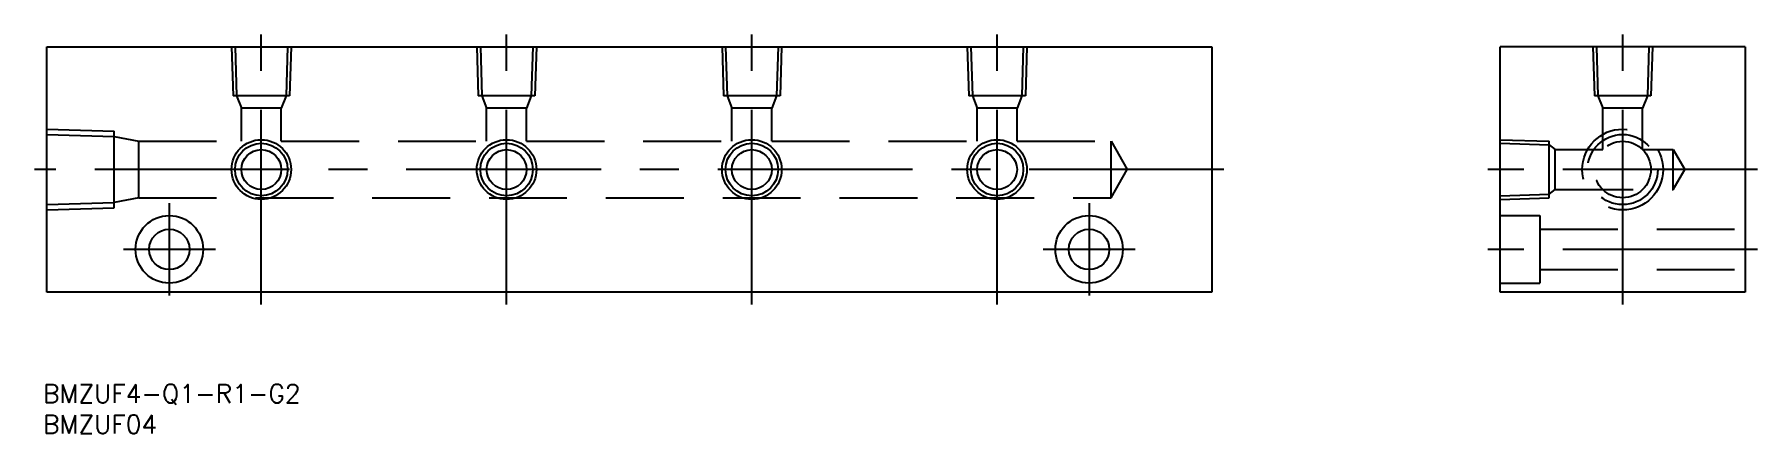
# Model space of a CAD drawing. Extents: x -2 to 279, y -23 to 42.
import ezdxf

# ---------------------------------------------------------------- set-up
doc = ezdxf.new("R2010")
doc.units = 0
doc.linetypes.add('CENTER', pattern=[50.8, 31.75, -6.35, 6.35, -6.35])
doc.linetypes.add('DASHED', pattern=[19.05, 12.7, -6.35])
doc.layers.get('0').update_dxf_attribs({"linetype": 'CONTINUOUS'})
doc.layers.add('CENTER', color=1, linetype='CONTINUOUS')
doc.styles.get("Standard").update_dxf_attribs({"font": 'txt.shx', "height": 3, "bigfont": 'bigfont.shx'})

# ---------------------------------------------------------------- blocks, each defined once
blk = doc.blocks.new('*U2')
at = {"color": 7, "linetype": 'CONTINUOUS'}
blk.add_text('BMZUF4-Q1-R1-G2', height=3, dxfattribs=at).set_placement((-0.625, -18))
blk = doc.blocks.new('*U3')
at = {"color": 7, "linetype": 'CONTINUOUS'}
blk.add_text('BMZUF04', height=3, dxfattribs=at).set_placement((-0.625, -23))

msp = doc.modelspace()

# ---------------------------------------------------------------- linework, layer by layer
at = {"color": 7, "linetype": 'CONTINUOUS'}
for p, q in [((0, 40), (190, 40)), ((0, 0), (0, 40)), ((190, 40), (190, 0)), ((277.03, 40), (237.03, 40)), ((237.03, 0), (237.03, 40)), ((277.03, 40), (277.03, 0)), ((190, 0), (0, 0)), ((277.03, 0), (237.03, 0))]:
    msp.add_line(p, q, dxfattribs=at)
at = {"color": 3, "linetype": 'DASHED'}
for p, q in [((30.14, 40), (30.39, 32)), ((30.72, 40), (30.97, 32)), ((39.28, 40), (39.03, 32)), ((39.86, 40), (39.61, 32)), ((70.14, 40), (70.39, 32)), ((70.72, 40), (70.97, 32)), ((79.28, 40), (79.03, 32)), ((79.86, 40), (79.61, 32)), ((110.14, 40), (110.39, 32)), ((110.72, 40), (110.97, 32)), ((119.28, 40), (119.03, 32)), ((119.86, 40), (119.61, 32)), ((150.14, 40), (150.39, 32)), ((150.72, 40), (150.97, 32)), ((159.28, 40), (159.03, 32)), ((159.86, 40), (159.61, 32)), ((252.16, 40), (252.41, 32)), ((252.74, 40), (252.99, 32)), ((261.31, 40), (261.06, 32)), ((261.89, 40), (261.64, 32)), ((39.61, 32), (30.39, 32)), ((30.97, 32), (31.75, 30)), ((39.03, 32), (38.25, 30)), ((79.61, 32), (70.39, 32)), ((70.97, 32), (71.75, 30)), ((79.03, 32), (78.25, 30)), ((119.61, 32), (110.39, 32)), ((110.97, 32), (111.75, 30)), ((119.03, 32), (118.25, 30)), ((159.61, 32), (150.39, 32)), ((150.97, 32), (151.75, 30)), ((159.03, 32), (158.25, 30)), ((261.64, 32), (252.41, 32)), ((252.99, 32), (253.78, 30)), ((261.06, 32), (260.28, 30)), ((38.25, 30), (31.75, 30)), ((31.75, 24.6), (31.75, 30)), ((38.25, 24.6), (38.25, 30)), ((78.25, 30), (71.75, 30)), ((71.75, 24.6), (71.75, 30)), ((78.25, 24.6), (78.25, 30)), ((111.75, 24.6), (111.75, 30)), ((118.25, 30), (111.75, 30)), ((118.25, 24.6), (118.25, 30)), ((158.25, 30), (151.75, 30)), ((151.75, 24.6), (151.75, 30)), ((158.25, 24.6), (158.25, 30)), ((260.28, 30), (253.78, 30)), ((253.78, 23.25), (253.78, 30)), ((260.28, 23.25), (260.28, 30)), ((0, 26.58), (11, 26.23)), ((0, 25.72), (11, 25.38)), ((11, 13.77), (11, 26.23)), ((11, 25.38), (15, 24.6)), ((15, 24.6), (31.75, 24.6)), ((15, 15.4), (15, 24.6)), ((38.25, 24.6), (71.75, 24.6)), ((78.25, 24.6), (111.75, 24.6)), ((118.25, 24.6), (151.75, 24.6)), ((158.25, 24.6), (173.58, 24.6)), ((173.58, 15.4), (173.58, 24.6)), ((173.58, 24.6), (176.24, 20)), ((237.03, 24.86), (245.03, 24.61)), ((237.03, 24.28), (245.03, 24.03)), ((245.03, 15.39), (245.03, 24.61)), ((245.03, 24.03), (246.03, 23.25)), ((246.03, 23.25), (253.78, 23.25)), ((246.03, 16.75), (246.03, 23.25)), ((260.28, 23.25), (265.27, 23.25)), ((265.27, 16.75), (265.27, 23.25)), ((265.27, 23.25), (267.15, 20)), ((173.58, 15.4), (176.24, 20)), ((265.27, 16.75), (267.15, 20)), ((0, 14.28), (11, 14.62)), ((15, 15.4), (11, 14.62)), ((15, 15.4), (173.58, 15.4)), ((237.03, 15.72), (245.03, 15.97)), ((237.03, 15.14), (245.03, 15.39)), ((245.03, 15.97), (246.03, 16.75)), ((246.03, 16.75), (265.27, 16.75)), ((0, 13.42), (11, 13.77)), ((237.03, 12.5), (243.53, 12.5)), ((243.53, 12.5), (243.53, 1.5)), ((243.53, 10.3), (277.03, 10.3)), ((243.53, 3.7), (277.03, 3.7)), ((237.03, 1.5), (243.53, 1.5))]:
    msp.add_line(p, q, dxfattribs=at)
for radius in [6.58, 5.72, 4.6]:
    msp.add_circle((257.03, 20), radius, dxfattribs=at)
at = {"color": 3, "linetype": 'CONTINUOUS'}
for centre in [(35, 20), (75, 20), (115, 20), (155, 20)]:
    msp.add_circle(centre, 4.86, dxfattribs=at)
at = {"color": 7, "linetype": 'CONTINUOUS'}
for centre, radius in [((35, 20), 4.28), ((35, 20), 3.25), ((75, 20), 4.28), ((75, 20), 3.25), ((115, 20), 4.28), ((115, 20), 3.25), ((155, 20), 4.28), ((155, 20), 3.25), ((20, 7), 5.5), ((170, 7), 5.5), ((20, 7), 3.3), ((170, 7), 3.3)]:
    msp.add_circle(centre, radius, dxfattribs=at)
at = {"layer": 'CENTER', "color": 1, "linetype": 'CENTER'}
for p, q in [((35, -2), (35, 42)), ((75, -2), (75, 42)), ((115, -2), (115, 42)), ((155, -2), (155, 42)), ((257.03, -2), (257.03, 42)), ((192, 20), (-2, 20)), ((279.03, 20), (235.03, 20)), ((20, -0.5), (20, 14.5)), ((170, 14.5), (170, -0.5)), ((27.5, 7), (12.5, 7)), ((177.5, 7), (162.5, 7)), ((279.03, 7), (235.03, 7))]:
    msp.add_line(p, q, dxfattribs=at)

# ---------------------------------------------------------------- block references
at = {"color": 7, "linetype": 'CONTINUOUS'}
for name in ['*U2', '*U3']:
    msp.add_blockref(name, (0, 0), dxfattribs=at)

doc.saveas('drawing.dxf')
